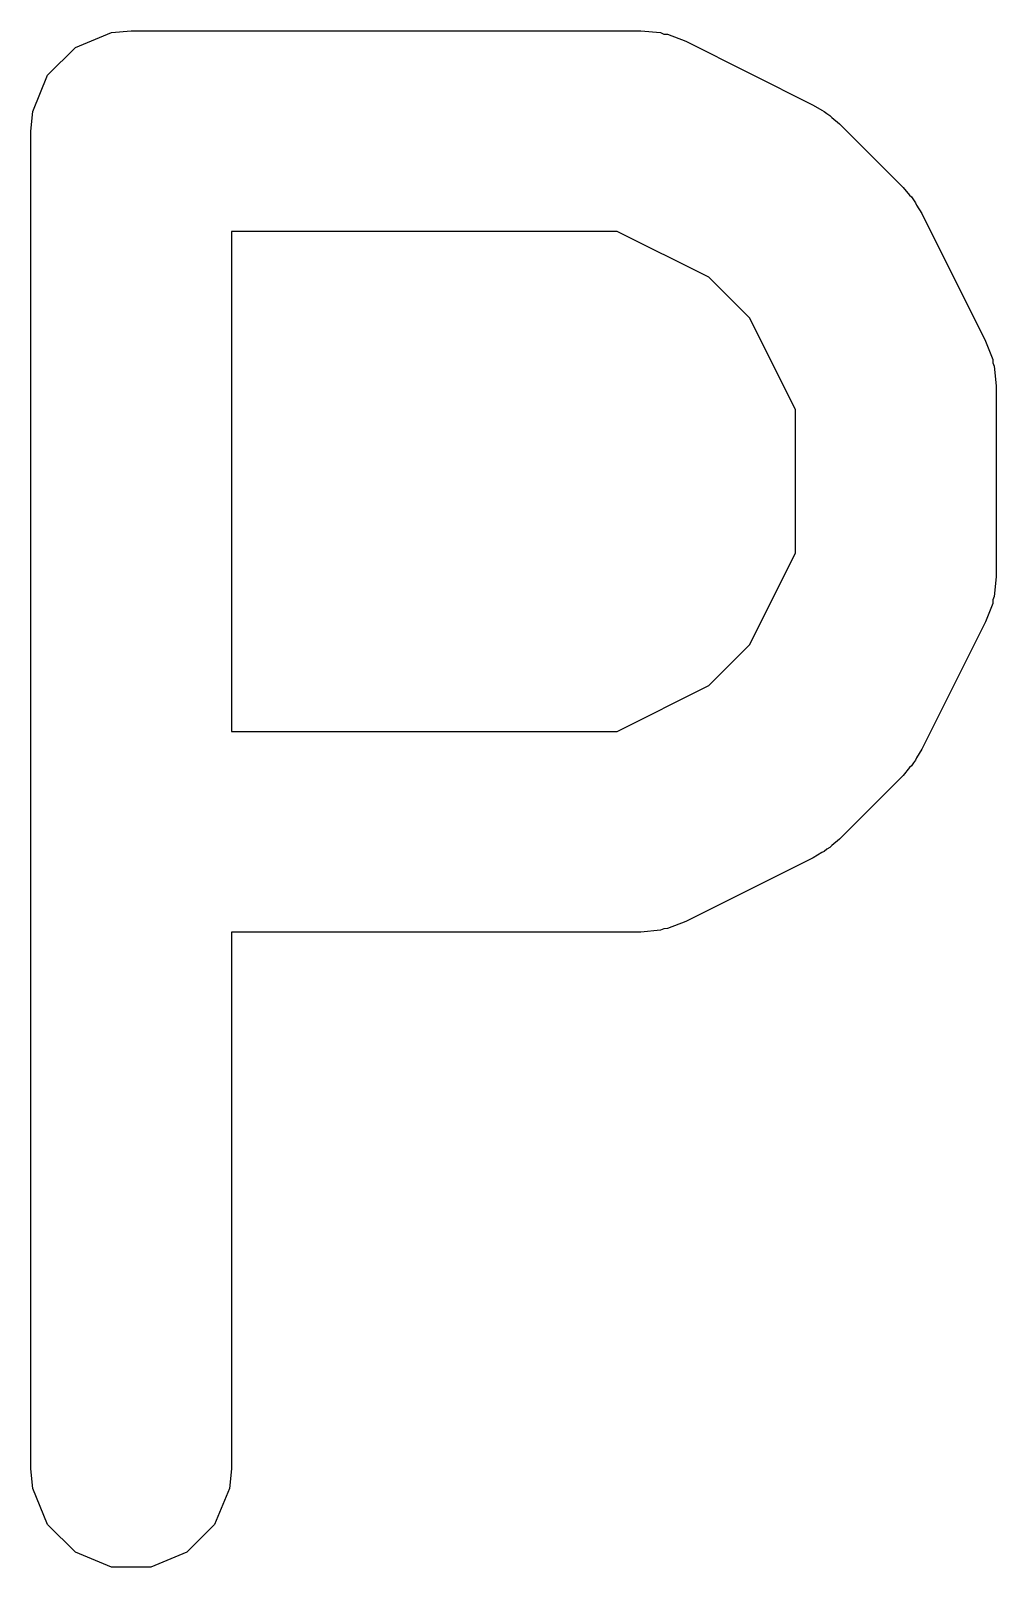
# Model space of a CAD drawing. Header units: millimetres. Extents: x 100.1 to 179.9, y -189 to -95.3.
# Drawn here: x 147.75 to 148.471, y -96.463 to -95.315 of the extents above; entities that cross this region are included whole.
import ezdxf

# ---------------------------------------------------------------- set-up
doc = ezdxf.new("R2010")
doc.units = ezdxf.units.MM
doc.layers.add('F.Fab', color=9, linetype='CONTINUOUS', true_color=0xafafaf)

msp = doc.modelspace()

# ---------------------------------------------------------------- linework, layer by layer
at = {"layer": 'F.Fab', "linetype": 'CONTINUOUS'}
for p, q in [((147.783333, -95.327459), (147.810369, -95.31626)), ((147.810369, -95.31626), (147.825001, -95.314819)), ((147.825001, -95.314819), (148.205953, -95.314819)), ((148.205953, -95.314819), (148.220585, -95.31626)), ((148.220585, -95.31626), (148.223074, -95.317291)), ((148.223074, -95.317291), (148.225762, -95.317482)), ((148.225762, -95.317482), (148.239494, -95.322737)), ((147.762641, -95.348151), (147.783333, -95.327459)), ((148.239494, -95.322737), (148.334732, -95.370356)), ((147.751442, -95.375187), (147.762641, -95.348151)), ((147.750001, -95.389819), (147.751442, -95.375187)), ((148.334732, -95.370356), (148.341031, -95.37432)), ((148.341031, -95.37432), (148.342859, -95.375078)), ((148.342859, -95.375078), (148.344915, -95.376766)), ((148.344915, -95.376766), (148.347175, -95.378188)), ((148.347175, -95.378188), (148.348474, -95.379686)), ((148.348474, -95.379686), (148.354224, -95.384405)), ((148.354224, -95.384405), (148.401843, -95.432024)), ((147.750001, -96.389819), (147.750001, -95.389819)), ((148.401843, -95.432024), (148.406561, -95.437773)), ((148.406561, -95.437773), (148.40806, -95.439073)), ((148.40806, -95.439073), (148.409481, -95.441332)), ((148.409481, -95.441332), (148.41117, -95.443389)), ((148.41117, -95.443389), (148.411927, -95.445216)), ((148.411927, -95.445216), (148.415892, -95.451516)), ((148.415892, -95.451516), (148.463511, -95.546754)), ((148.188248, -95.464819), (147.900001, -95.464819)), ((147.900001, -95.464819), (147.900001, -95.838628)), ((148.256764, -95.499077), (148.188248, -95.464819)), ((148.287171, -95.529484), (148.256764, -95.499077)), ((148.321429, -95.598), (148.287171, -95.529484)), ((148.463511, -95.546754), (148.468766, -95.560485)), ((148.468766, -95.560485), (148.468957, -95.563174)), ((148.468957, -95.563174), (148.469988, -95.565663)), ((148.469988, -95.565663), (148.471429, -95.580295)), ((148.471429, -95.580295), (148.471429, -95.723152)), ((148.321429, -95.705447), (148.321429, -95.598)), ((148.287171, -95.773963), (148.321429, -95.705447)), ((148.471429, -95.723152), (148.469988, -95.737784)), ((148.468766, -95.742962), (148.463511, -95.756693)), ((148.468957, -95.740272), (148.468766, -95.742962)), ((148.469988, -95.737784), (148.468957, -95.740272)), ((148.463511, -95.756693), (148.415892, -95.851931)), ((148.256764, -95.80437), (148.287171, -95.773963)), ((148.188248, -95.838628), (148.256764, -95.80437)), ((147.900001, -95.838628), (148.188248, -95.838628)), ((148.411927, -95.85823), (148.41117, -95.860058)), ((148.415892, -95.851931), (148.411927, -95.85823)), ((148.406561, -95.865673), (148.401843, -95.871423)), ((148.40806, -95.864374), (148.406561, -95.865673)), ((148.409481, -95.862114), (148.40806, -95.864374)), ((148.41117, -95.860058), (148.409481, -95.862114)), ((148.401843, -95.871423), (148.354224, -95.919042)), ((148.344915, -95.92668), (148.342859, -95.928369)), ((148.347175, -95.925259), (148.344915, -95.92668)), ((148.348474, -95.92376), (148.347175, -95.925259)), ((148.354224, -95.919042), (148.348474, -95.92376)), ((148.334732, -95.933091), (148.239494, -95.98071)), ((148.341031, -95.929126), (148.334732, -95.933091)), ((148.342859, -95.928369), (148.341031, -95.929126)), ((148.239494, -95.98071), (148.225762, -95.985965)), ((148.205953, -95.988628), (147.900001, -95.988628)), ((147.900001, -95.988628), (147.900001, -96.389819)), ((148.220585, -95.987187), (148.205953, -95.988628)), ((148.223074, -95.986155), (148.220585, -95.987187)), ((148.225762, -95.985965), (148.223074, -95.986155)), ((147.751442, -96.404451), (147.750001, -96.389819)), ((147.900001, -96.389819), (147.89856, -96.404451)), ((147.762641, -96.431487), (147.751442, -96.404451)), ((147.89856, -96.404451), (147.887361, -96.431487)), ((147.783333, -96.452179), (147.762641, -96.431487)), ((147.887361, -96.431487), (147.866669, -96.452179)), ((147.810369, -96.463378), (147.783333, -96.452179)), ((147.866669, -96.452179), (147.839633, -96.463378)), ((147.839633, -96.463378), (147.810369, -96.463378))]:
    msp.add_line(p, q, dxfattribs=at)

doc.saveas('drawing.dxf')
